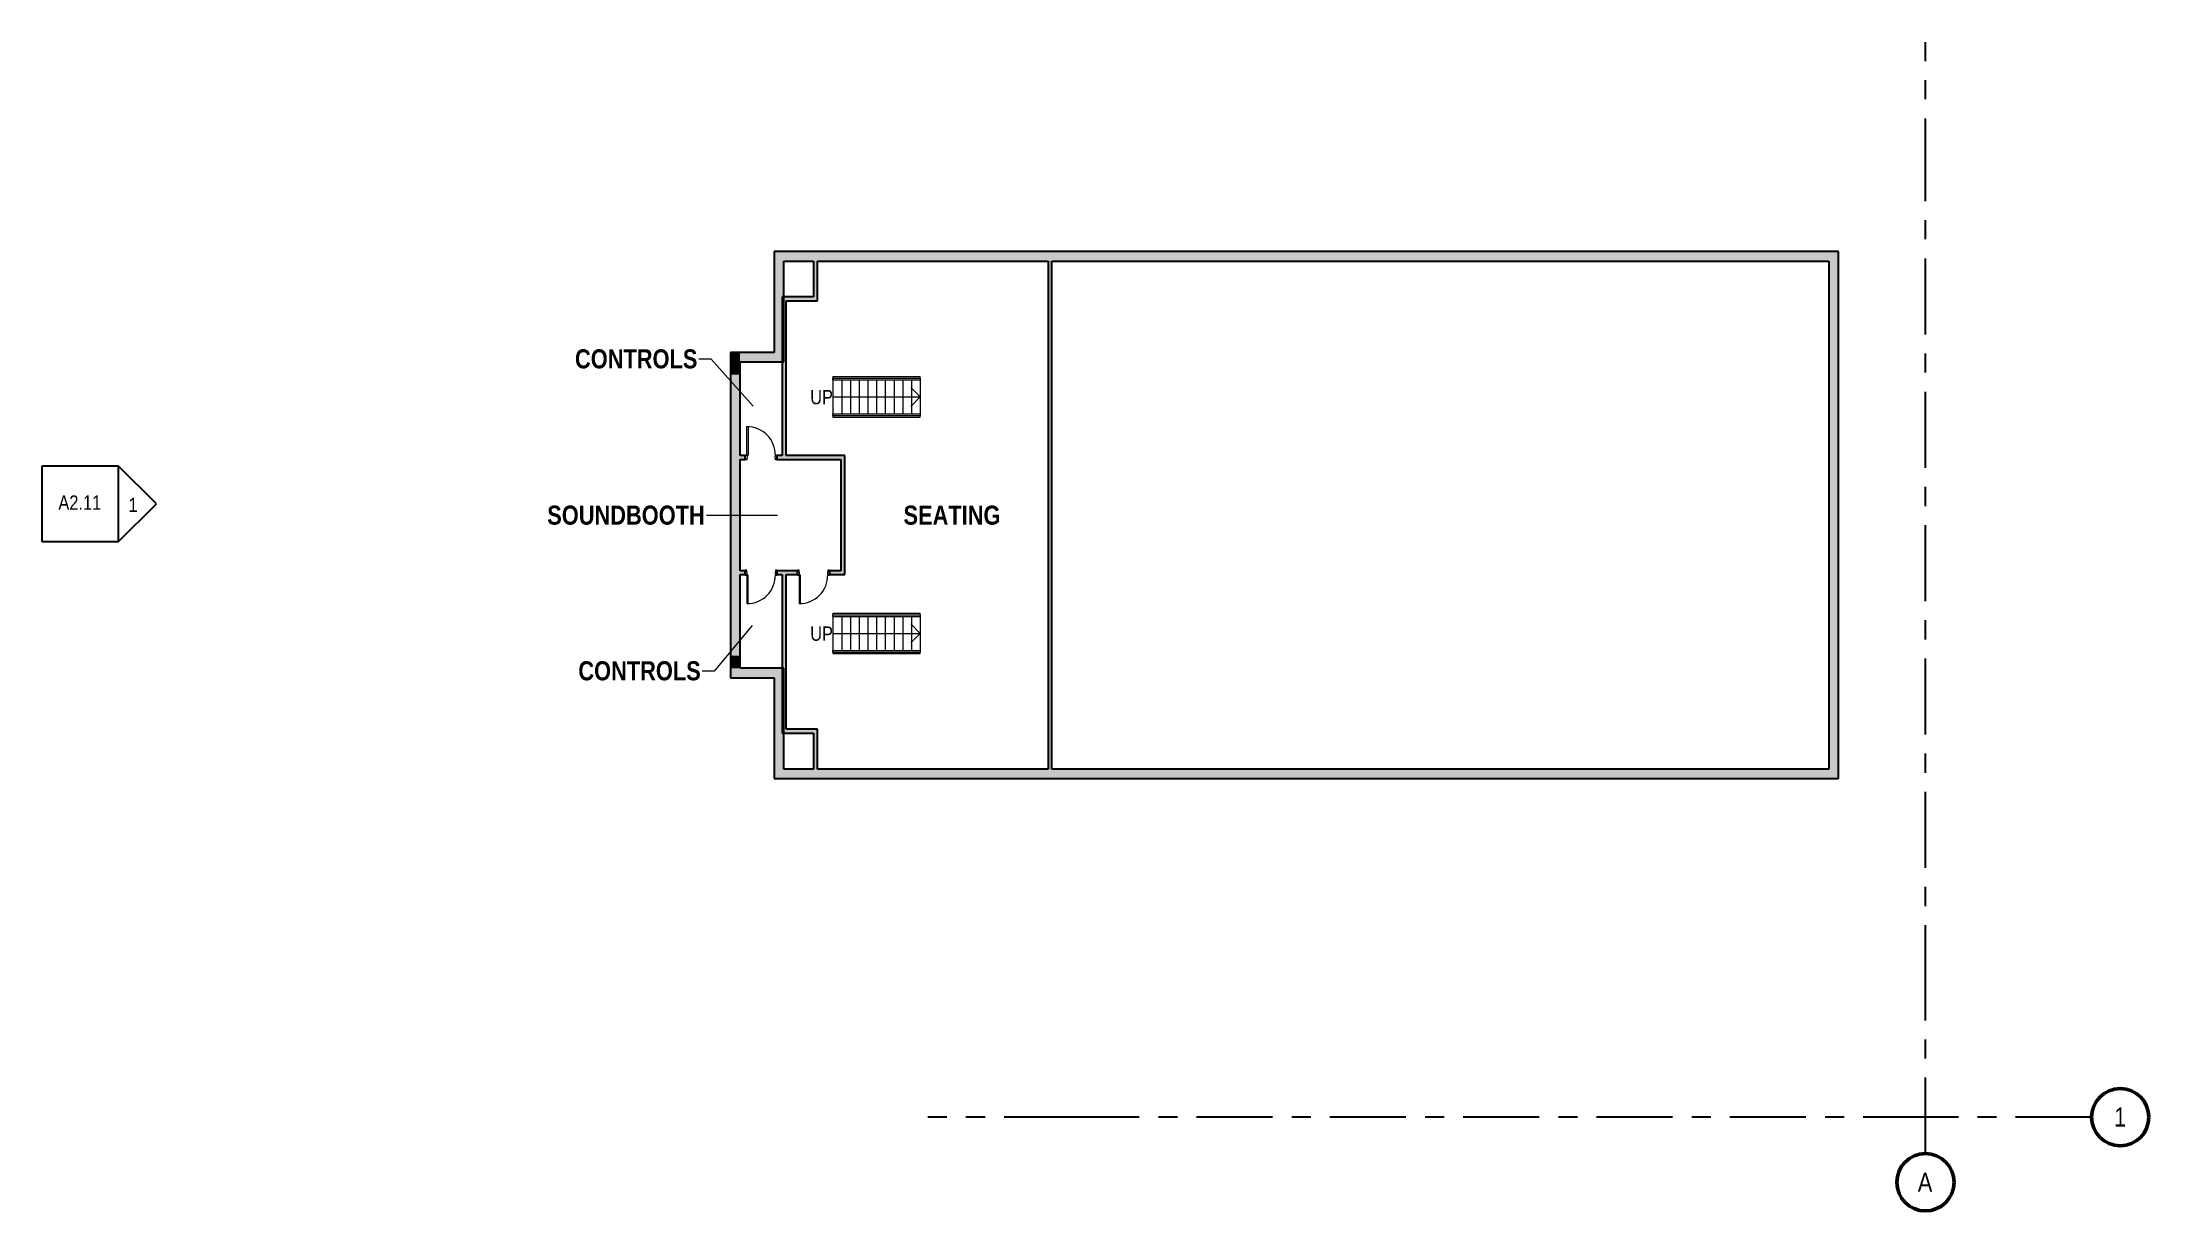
# Model space of a CAD drawing. Header units: inches. Extents: x -1199 to 1455, y -1388 to 84.
import ezdxf

# ---------------------------------------------------------------- set-up
doc = ezdxf.new("R2010")
doc.units = ezdxf.units.IN
doc.header["$MEASUREMENT"] = 0
doc.linetypes.add('Grid Line', pattern=[168, 96, -24, 24, -24])
for name, color, linetype, lineweight in [('A-AREA-IDEN', 2, 'Continuous', 9), ('A-DOOR', 31, 'Continuous', 9), ('A-DOOR-FRAM', 31, 'Continuous', 15), ('A-FLOR-HRAL', 11, 'Continuous', 9), ('A-WALL', 113, 'Continuous', 9), ('G-ANNO-SYMB', 111, 'Continuous', 9), ('I-WALL', 2, 'Continuous', 9), ('S-GRID', 1, 'Continuous', 9), ('S-GRID-IDEN', 1, 'Continuous', 50), ('S-STRS', 31, 'Continuous', 9), ('S-STRS-ANNO', 31, 'Continuous', 9), ('S-STRS-IDEN', 31, 'Continuous', 9)]:
    doc.layers.add(name, color=color, linetype=linetype, lineweight=lineweight)
doc.styles.add('Arial Narrow', font='ARIALN.TTF', dxfattribs={"height": 18})
doc.styles.add('Arial Narrow_1', font='ARIALN.TTF', dxfattribs={"height": 24})
doc.styles.add('Arial Narrow_B', font='ARIALNB.TTF', dxfattribs={"height": 24})

# ---------------------------------------------------------------- blocks, each defined once
blk = doc.blocks.new('Railing - Railing-5167030-LEVEL 3')
at = {"layer": 'A-FLOR-HRAL'}
for p, q in [((-202.6, -384), (-92.6, -384)), ((-202.6, -386), (-202.6, -384)), ((-202.6, -386), (-92.6, -386)), ((-92.6, -384), (-92.6, -386))]:
    blk.add_line(p, q, dxfattribs=at)
blk = doc.blocks.new('Railing - Railing-5167034-LEVEL 3')
at = {"layer": 'A-FLOR-HRAL'}
for p, q in [((-202.6, -339), (-92.6, -339)), ((-202.6, -341), (-202.6, -339)), ((-202.6, -341), (-92.6, -341)), ((-92.6, -339), (-92.6, -341))]:
    blk.add_line(p, q, dxfattribs=at)
blk = doc.blocks.new('Railing - Railing-5167651-LEVEL 3')
at = {"layer": 'A-FLOR-HRAL'}
for p, q in [((-202.6, -637), (-92.6, -637)), ((-202.6, -639), (-202.6, -637)), ((-92.6, -637), (-92.6, -639)), ((-202.6, -639), (-92.6, -639))]:
    blk.add_line(p, q, dxfattribs=at)
blk = doc.blocks.new('Railing - Railing-5167655-LEVEL 3')
at = {"layer": 'A-FLOR-HRAL'}
for p, q in [((-202.6, -682), (-92.6, -682)), ((-202.6, -684), (-202.6, -682)), ((-202.6, -684), (-92.6, -684)), ((-92.6, -682), (-92.6, -684))]:
    blk.add_line(p, q, dxfattribs=at)
blk = doc.blocks.new('Door-Single_CE_ - HM Door-2_ HM Frame-5154214-LEVEL 3')
at = {"layer": 'A-DOOR'}
for p, q in [((18, 39), (16.25, 39)), ((16.25, 39), (16.25, 3)), ((18, 3), (18, 39)), ((16.25, 3), (18, 3))]:
    blk.add_line(p, q, dxfattribs=at)
at = {"layer": 'A-DOOR', "lineweight": 15}
for p, q in [((18, 39), (16.25, 39)), ((16.25, 39), (16.25, 3)), ((18, 3), (18, 39)), ((18, 3), (16.25, 3))]:
    blk.add_line(p, q, dxfattribs=at)
at = {"layer": 'A-DOOR'}
blk.add_arc((18, 3), 36, 90, 180.5, dxfattribs=at)
blk.add_arc((18, 3), 36, 90, 180.5, dxfattribs=at)
blk.add_arc((18, 3), 36, 90, 180.5, dxfattribs=at)
blk.add_arc((18, 3), 36, 90, 180.5, dxfattribs=at)
at = {"layer": 'A-DOOR-FRAM'}
for p, q in [((-18, 3), (-20, 3)), ((-20, 3), (-20, -3)), ((-18, 1.25), (-18, 3)), ((-17.5, 1.25), (-18, 1.25)), ((-17.5, -0.75), (-17.5, 1.25)), ((18, 1.25), (17.5, 1.25)), ((17.5, 1.25), (17.5, -0.75)), ((20, 3), (18, 3)), ((18, 3), (18, 1.25)), ((20, -3), (20, 3)), ((-20, -3), (-18, -3)), ((-18, -3), (-18, -0.75)), ((-18, -0.75), (-17.5, -0.75)), ((17.5, -0.75), (18, -0.75)), ((18, -0.75), (18, -3)), ((18, -3), (20, -3))]:
    blk.add_line(p, q, dxfattribs=at)
blk = doc.blocks.new('Door-Single_CE_ - HM Door-2_ HM Frame-5154294-LEVEL 3')
at = {"layer": 'A-DOOR'}
for p, q in [((16.25, -39), (16.25, -3)), ((16.25, -3), (18, -3)), ((18, -3), (18, -39)), ((18, -39), (16.25, -39))]:
    blk.add_line(p, q, dxfattribs=at)
at = {"layer": 'A-DOOR', "lineweight": 15}
for p, q in [((16.25, -39), (16.25, -3)), ((18, -3), (16.25, -3)), ((18, -3), (18, -39)), ((18, -39), (16.25, -39))]:
    blk.add_line(p, q, dxfattribs=at)
at = {"layer": 'A-DOOR'}
blk.add_arc((18, -3), 36, 179.5, 270, dxfattribs=at)
blk.add_arc((18, -3), 36, 179.5, 270, dxfattribs=at)
blk.add_arc((18, -3), 36, 179.5, 270, dxfattribs=at)
blk.add_arc((18, -3), 36, 179.5, 270, dxfattribs=at)
at = {"layer": 'A-DOOR-FRAM'}
for p, q in [((-20, 3), (-18, 3)), ((-20, -3), (-20, 3)), ((-18, 3), (-18, 0.75)), ((-18, 0.75), (-17.5, 0.75)), ((-17.5, 0.75), (-17.5, -1.25)), ((17.5, 0.75), (18, 0.75)), ((17.5, -1.25), (17.5, 0.75)), ((18, 3), (20, 3)), ((18, 0.75), (18, 3)), ((20, 3), (20, -3)), ((-18, -3), (-20, -3)), ((-18, -1.25), (-18, -3)), ((-17.5, -1.25), (-18, -1.25)), ((18, -1.25), (17.5, -1.25)), ((18, -3), (18, -1.25)), ((20, -3), (18, -3))]:
    blk.add_line(p, q, dxfattribs=at)
blk = doc.blocks.new('Elevation - Detail Number_CE_-134675-LEVEL 3')
at = {"layer": 'G-ANNO-SYMB', "lineweight": 25}
for p, q in [((-0.25, -0.25), (-0.25, 0.25)), ((-0.25, 0.25), (0.25, 0.25)), ((0.25, 0.25), (0.25, -0.25)), ((0.25, -0.25), (-0.25, -0.25))]:
    blk.add_line(p, q, dxfattribs=at)
blk = doc.blocks.new('Elevation - Detail Number_CE_-46063-LEVEL 3')
at = {"layer": 'G-ANNO-SYMB', "lineweight": 25}
for p, q in [((0, 0.25), (-0.25, 0)), ((0.25, 0), (0, 0.25)), ((-0.25, 0), (0.25, 0))]:
    blk.add_line(p, q, dxfattribs=at)
blk = doc.blocks.new('Grid - Grid Head-Circle_CE_-46466-LEVEL 3')
at = {"layer": 'S-GRID-IDEN'}
blk.add_circle((0, 0), 0.188, dxfattribs=at)

msp = doc.modelspace()

# ---------------------------------------------------------------- hatches: boundary and pattern name
at = {"layer": 'A-WALL'}
for points in [[(-267.4, -306.5), (-264.6, -306.5), (-264.6, -179.5), (-276.6, -179.5), (-276.6, -306.5)], [(698.9, -191.5), (698.9, -179.5), (-264.6, -179.5), (-264.6, -191.5), (104.2, -191.5)], [(782.4, -191.5), (782.4, -179.5), (698.9, -179.5), (698.9, -191.5)], [(1064.4, -191.5), (1064.4, -179.5), (782.4, -179.5), (782.4, -191.5), (1052.4, -191.5)], [(1064.4, -831.5), (1064.4, -191.5), (1052.4, -191.5), (1052.4, -831.5)], [(-319.6, -334.5), (-319.6, -306.5), (-331.6, -306.5), (-331.6, -334.5)], [(-264.6, -318.5), (-264.6, -306.5), (-319.6, -306.5), (-319.6, -318.5), (-267.4, -318.5)], [(-319.6, -422.5), (-319.6, -334.5), (-331.6, -334.5), (-331.6, -422.5)], [(-319.6, -467.5), (-319.6, -422.5), (-331.6, -422.5), (-331.6, -467.5)], [(-319.6, -555.5), (-319.6, -467.5), (-331.6, -467.5), (-331.6, -555.5)], [(-319.6, -600.5), (-319.6, -555.5), (-331.6, -555.5), (-331.6, -600.5)], [(-331.6, -688.5), (-319.6, -688.5), (-319.6, -600.5), (-331.6, -600.5), (-331.6, -651.8)], [(-319.6, -704.5), (-319.6, -688.5), (-331.6, -688.5), (-331.6, -704.5)], [(-276.6, -716.5), (-276.6, -704.5), (-331.6, -704.5), (-331.6, -716.5), (-319.6, -716.5)], [(-276.6, -831.5), (-264.6, -831.5), (-264.6, -704.5), (-276.6, -704.5), (-276.6, -716.5)], [(706.4, -843.5), (706.4, -831.5), (-276.6, -831.5), (-276.6, -843.5), (104.2, -843.5)], [(782.4, -843.5), (782.4, -831.5), (706.4, -831.5), (706.4, -843.5)], [(1052.4, -843.5), (1064.4, -843.5), (1064.4, -831.5), (782.4, -831.5), (782.4, -843.5)]]:
    msp.add_hatch(color=7, dxfattribs=at).paths.add_polyline_path(points)
at = {"layer": 'I-WALL'}
for points in [[(-222.1, -236.5), (-222.1, -191.5), (-227.1, -191.5), (-227.1, -236.5)], [(68.4, -831.5), (73.4, -831.5), (73.4, -191.5), (68.4, -191.5), (68.4, -651.8)], [(-266.6, -436.5), (-261.6, -436.5), (-261.6, -236.5), (-266.6, -236.5), (-266.6, -246.7)], [(-227.1, -241.5), (-222.1, -241.5), (-222.1, -236.5), (-261.6, -236.5), (-261.6, -241.5)], [(-192.6, -581.5), (-187.6, -581.5), (-187.6, -436.5), (-192.6, -436.5), (-192.6, -449.2)], [(-261.6, -786), (-261.6, -586.5), (-266.6, -586.5), (-266.6, -786)], [(-227.1, -786), (-222.1, -786), (-222.1, -781), (-261.6, -781), (-261.6, -786)], [(-222.1, -831.5), (-222.1, -786), (-227.1, -786), (-227.1, -831.5)]]:
    msp.add_hatch(color=7, dxfattribs=at).paths.add_polyline_path(points)
h = msp.add_hatch(color=7, dxfattribs=at)
h.paths.add_polyline_path([(-192.6, -441.5), (-192.6, -436.5), (-273.1, -436.5), (-273.1, -441.5), (-261.6, -441.5)])
h.paths.add_polyline_path([(-319.6, -441.5), (-313.1, -441.5), (-313.1, -436.5), (-319.6, -436.5)])
h = msp.add_hatch(color=7, dxfattribs=at)
h.paths.add_polyline_path([(-187.6, -586.5), (-187.6, -581.5), (-207.1, -581.5), (-207.1, -586.5), (-192.6, -586.5)])
h.paths.add_polyline_path([(-266.6, -586.5), (-247.1, -586.5), (-247.1, -581.5), (-273.1, -581.5), (-273.1, -586.5), (-267.4, -586.5)])
h.paths.add_polyline_path([(-313.1, -586.5), (-313.1, -581.5), (-319.6, -581.5), (-319.6, -586.5)])

# ---------------------------------------------------------------- linework, layer by layer
at = {"layer": 'A-AREA-IDEN'}
for p, q in [((-355.9, -314.8), (-371.6, -314.8)), ((-303.1, -374.4), (-355.9, -314.8)), ((-272.3, -511.8), (-362.1, -511.8)), ((-304.2, -650.7), (-352.4, -707.9)), ((-352.4, -707.9), (-367.4, -707.9))]:
    msp.add_line(p, q, dxfattribs=at)
at = {"layer": 'A-WALL', "color": 250, "lineweight": 25}
for p, q in [((-276.6, -179.5), (-276.6, -306.5)), ((1064.4, -179.5), (-276.6, -179.5)), ((1064.4, -843.5), (1064.4, -179.5)), ((-264.6, -318.5), (-264.6, -191.5)), ((-264.6, -191.5), (-227.1, -191.5)), ((-222.1, -191.5), (68.4, -191.5)), ((73.4, -191.5), (1052.4, -191.5)), ((1052.4, -191.5), (1052.4, -831.5)), ((-276.6, -306.5), (-331.6, -306.5)), ((-331.6, -306.5), (-331.6, -716.5)), ((-319.6, -318.5), (-264.6, -318.5)), ((-319.6, -436.5), (-319.6, -318.5)), ((-319.6, -581.5), (-319.6, -441.5)), ((-319.6, -704.5), (-319.6, -586.5)), ((-331.6, -716.5), (-276.6, -716.5)), ((-264.6, -704.5), (-319.6, -704.5)), ((-276.6, -716.5), (-276.6, -843.5)), ((-264.6, -831.5), (-264.6, -704.5)), ((-276.6, -843.5), (1064.4, -843.5)), ((-227.1, -831.5), (-264.6, -831.5)), ((68.4, -831.5), (-222.1, -831.5)), ((1052.4, -831.5), (73.4, -831.5))]:
    msp.add_line(p, q, dxfattribs=at)
at = {"layer": 'I-WALL', "color": 250, "lineweight": 25}
for p, q in [((-227.1, -191.5), (-227.1, -236.5)), ((-222.1, -241.5), (-222.1, -191.5)), ((68.4, -191.5), (68.4, -831.5)), ((73.4, -831.5), (73.4, -191.5)), ((-266.6, -236.5), (-266.6, -436.5)), ((-227.1, -236.5), (-266.6, -236.5)), ((-261.6, -436.5), (-261.6, -241.5)), ((-261.6, -241.5), (-222.1, -241.5)), ((-313.1, -436.5), (-319.6, -436.5)), ((-319.6, -441.5), (-313.1, -441.5)), ((-313.1, -441.5), (-313.1, -436.5)), ((-266.6, -436.5), (-273.1, -436.5)), ((-273.1, -436.5), (-273.1, -441.5)), ((-273.1, -441.5), (-192.6, -441.5)), ((-187.6, -436.5), (-261.6, -436.5)), ((-192.6, -441.5), (-192.6, -581.5)), ((-187.6, -586.5), (-187.6, -436.5)), ((-313.1, -581.5), (-319.6, -581.5)), ((-313.1, -586.5), (-313.1, -581.5)), ((-247.1, -581.5), (-273.1, -581.5)), ((-273.1, -581.5), (-273.1, -586.5)), ((-247.1, -586.5), (-247.1, -581.5)), ((-192.6, -581.5), (-207.1, -581.5)), ((-207.1, -581.5), (-207.1, -586.5)), ((-319.6, -586.5), (-313.1, -586.5)), ((-273.1, -586.5), (-266.6, -586.5)), ((-266.6, -586.5), (-266.6, -786)), ((-261.6, -586.5), (-247.1, -586.5)), ((-261.6, -781), (-261.6, -586.5)), ((-207.1, -586.5), (-187.6, -586.5)), ((-266.6, -786), (-227.1, -786)), ((-222.1, -781), (-261.6, -781)), ((-227.1, -786), (-227.1, -831.5)), ((-222.1, -831.5), (-222.1, -781))]:
    msp.add_line(p, q, dxfattribs=at)
at = {"layer": 'S-GRID', "linetype": 'Grid Line', "lineweight": 25}
for p, q in [((1173.9, -107.6), (1173.9, 84.4)), ((1173.9, -1124), (1173.9, -107.6)), ((1173.9, -1316), (1173.9, -1124)), ((109, -1270), (-83, -1270)), ((1191.4, -1270), (109, -1270)), ((1383.4, -1270), (1191.4, -1270))]:
    msp.add_line(p, q, dxfattribs=at)
at = {"layer": 'S-STRS'}
for p, q in [((-202.6, -337), (-202.6, -339)), ((-202.6, -337), (-92.6, -337)), ((-202.6, -341), (-202.6, -384)), ((-191.6, -341), (-191.6, -384)), ((-180.6, -341), (-180.6, -384)), ((-169.6, -341), (-169.6, -384)), ((-158.6, -341), (-158.6, -384)), ((-147.6, -341), (-147.6, -384)), ((-136.6, -341), (-136.6, -384)), ((-125.6, -341), (-125.6, -384)), ((-114.6, -341), (-114.6, -384)), ((-103.6, -341), (-103.6, -384)), ((-92.6, -339), (-92.6, -337)), ((-92.6, -341), (-92.6, -384)), ((-202.6, -386), (-202.6, -388)), ((-202.6, -388), (-92.6, -388)), ((-92.6, -388), (-92.6, -386)), ((-202.6, -635), (-202.6, -637)), ((-202.6, -635), (-92.6, -635)), ((-92.6, -637), (-92.6, -635)), ((-202.6, -639), (-202.6, -682)), ((-191.6, -639), (-191.6, -682)), ((-180.6, -639), (-180.6, -682)), ((-169.6, -639), (-169.6, -682)), ((-158.6, -639), (-158.6, -682)), ((-147.6, -639), (-147.6, -682)), ((-136.6, -639), (-136.6, -682)), ((-125.6, -639), (-125.6, -682)), ((-114.6, -639), (-114.6, -682)), ((-103.6, -639), (-103.6, -682)), ((-92.6, -639), (-92.6, -682)), ((-202.6, -684), (-202.6, -686)), ((-202.6, -686), (-92.6, -686)), ((-92.6, -686), (-92.6, -684))]:
    msp.add_line(p, q, dxfattribs=at)
at = {"layer": 'S-STRS-ANNO'}
for p, q in [((-202.6, -362.5), (-191.6, -362.5)), ((-191.6, -362.5), (-180.6, -362.5)), ((-180.6, -362.5), (-169.6, -362.5)), ((-169.6, -362.5), (-158.6, -362.5)), ((-158.6, -362.5), (-147.6, -362.5)), ((-147.6, -362.5), (-136.6, -362.5)), ((-136.6, -362.5), (-125.6, -362.5)), ((-125.6, -362.5), (-114.6, -362.5)), ((-114.6, -362.5), (-103.6, -362.5)), ((-92.6, -362.5), (-104.6, -350.5)), ((-92.6, -362.5), (-104.6, -374.5)), ((-103.6, -362.5), (-92.6, -362.5)), ((-202.6, -660.5), (-191.6, -660.5)), ((-191.6, -660.5), (-180.6, -660.5)), ((-180.6, -660.5), (-169.6, -660.5)), ((-169.6, -660.5), (-158.6, -660.5)), ((-158.6, -660.5), (-147.6, -660.5)), ((-147.6, -660.5), (-136.6, -660.5)), ((-136.6, -660.5), (-125.6, -660.5)), ((-125.6, -660.5), (-114.6, -660.5)), ((-114.6, -660.5), (-103.6, -660.5)), ((-92.6, -660.5), (-104.6, -648.5)), ((-92.6, -660.5), (-104.6, -672.5)), ((-103.6, -660.5), (-92.6, -660.5))]:
    msp.add_line(p, q, dxfattribs=at)

# ---------------------------------------------------------------- block references
at = {"layer": 'A-DOOR', "rotation": 180}
for name, p in [('Door-Single_CE_ - HM Door-2_ HM Frame-5154294-LEVEL 3', (-293.1, -439)), ('Door-Single_CE_ - HM Door-2_ HM Frame-5154214-LEVEL 3', (-293.1, -584)), ('Door-Single_CE_ - HM Door-2_ HM Frame-5154214-LEVEL 3', (-227.1, -584))]:
    msp.add_blockref(name, p, dxfattribs=at)
at = {"layer": 'A-FLOR-HRAL'}
for name in ['Railing - Railing-5167034-LEVEL 3', 'Railing - Railing-5167030-LEVEL 3', 'Railing - Railing-5167651-LEVEL 3', 'Railing - Railing-5167655-LEVEL 3']:
    msp.add_blockref(name, (0, 0), dxfattribs=at)
at = {"layer": 'G-ANNO-SYMB', "lineweight": 25, "xscale": 191.9999999999999, "yscale": 191.9999999999999, "zscale": 191.9999999999999, "rotation": 180}
msp.add_blockref('Elevation - Detail Number_CE_-134675-LEVEL 3', (-1151, -497.3), dxfattribs=at)
at = {"layer": 'S-GRID-IDEN', "xscale": 191.9999999999999, "yscale": 191.9999999999999, "zscale": 191.9999999999999, "rotation": 89.99999999999962}
msp.add_blockref('Grid - Grid Head-Circle_CE_-46466-LEVEL 3', (1419.4, -1270), dxfattribs=at)
at = {"layer": 'S-GRID-IDEN', "xscale": 191.9999999999999, "yscale": 191.9999999999999, "zscale": 191.9999999999999}
msp.add_blockref('Grid - Grid Head-Circle_CE_-46466-LEVEL 3', (1173.9, -1352), dxfattribs=at)

# ---------------------------------------------------------------- texts
at = {"layer": 'A-AREA-IDEN', "char_height": 24, "attachment_point": 1, "style": 'Arial Narrow_B'}
for s, insert, width in [('CONTROLS', (-527.6, -302.6), 188.466), ('SOUNDBOOTH', (-562.6, -499.5), 242.4), ('SEATING', (-113.7, -499.5), 149.076), ('CONTROLS', (-523.4, -695.6), 188.466)]:
    msp.add_mtext(s, dxfattribs=dict(at, insert=insert, width=width))
at = {"layer": 'S-STRS-IDEN', "char_height": 18, "width": 34.387, "attachment_point": 1, "line_spacing_factor": 0.974696, "style": 'Arial Narrow'}
for insert in [(-231.2, -353.8), (-231.2, -651.8)]:
    msp.add_mtext('UP', dxfattribs=dict(at, insert=insert))

# ---------------------------------------------------------------- next in the draw order: texts
at = {"layer": 'G-ANNO-SYMB', "insert": (-1178.5, -486.7), "char_height": 18, "width": 66.054, "attachment_point": 1, "style": 'Arial Narrow', "bg_fill": 3, "box_fill_scale": 1.25, "bg_fill_color": 9, "bg_fill_true_color": 13158600, "bg_fill_transparency": 0}
msp.add_mtext('A2.11', dxfattribs=at)
at = {"layer": 'S-GRID-IDEN', "lineweight": 9, "char_height": 24, "attachment_point": 1, "style": 'Arial Narrow_1', "bg_fill": 3, "box_fill_scale": 1.25, "bg_fill_color": 9, "bg_fill_true_color": 13158600, "bg_fill_transparency": 0}
for s, insert, width in [('1', (1411.6, -1257.8), 18.786), ('A', (1164.3, -1340), 22.422)]:
    msp.add_mtext(s, dxfattribs=dict(at, insert=insert, width=width))

# ---------------------------------------------------------------- next in the draw order: block references
at = {"layer": 'G-ANNO-SYMB', "lineweight": 25, "xscale": 191.9999999999999, "yscale": 191.9999999999999, "zscale": 191.9999999999999, "rotation": 269.9999999999993}
msp.add_blockref('Elevation - Detail Number_CE_-46063-LEVEL 3', (-1103, -497.3), dxfattribs=at)

# ---------------------------------------------------------------- next in the draw order: texts
at = {"layer": 'G-ANNO-SYMB', "insert": (-1090.1, -489.6), "char_height": 18, "width": 13.938, "attachment_point": 1, "style": 'Arial Narrow', "bg_fill": 3, "box_fill_scale": 1.25, "bg_fill_color": 9, "bg_fill_true_color": 13158600, "bg_fill_transparency": 0}
msp.add_mtext('1', dxfattribs=at)

doc.saveas('drawing.dxf')
